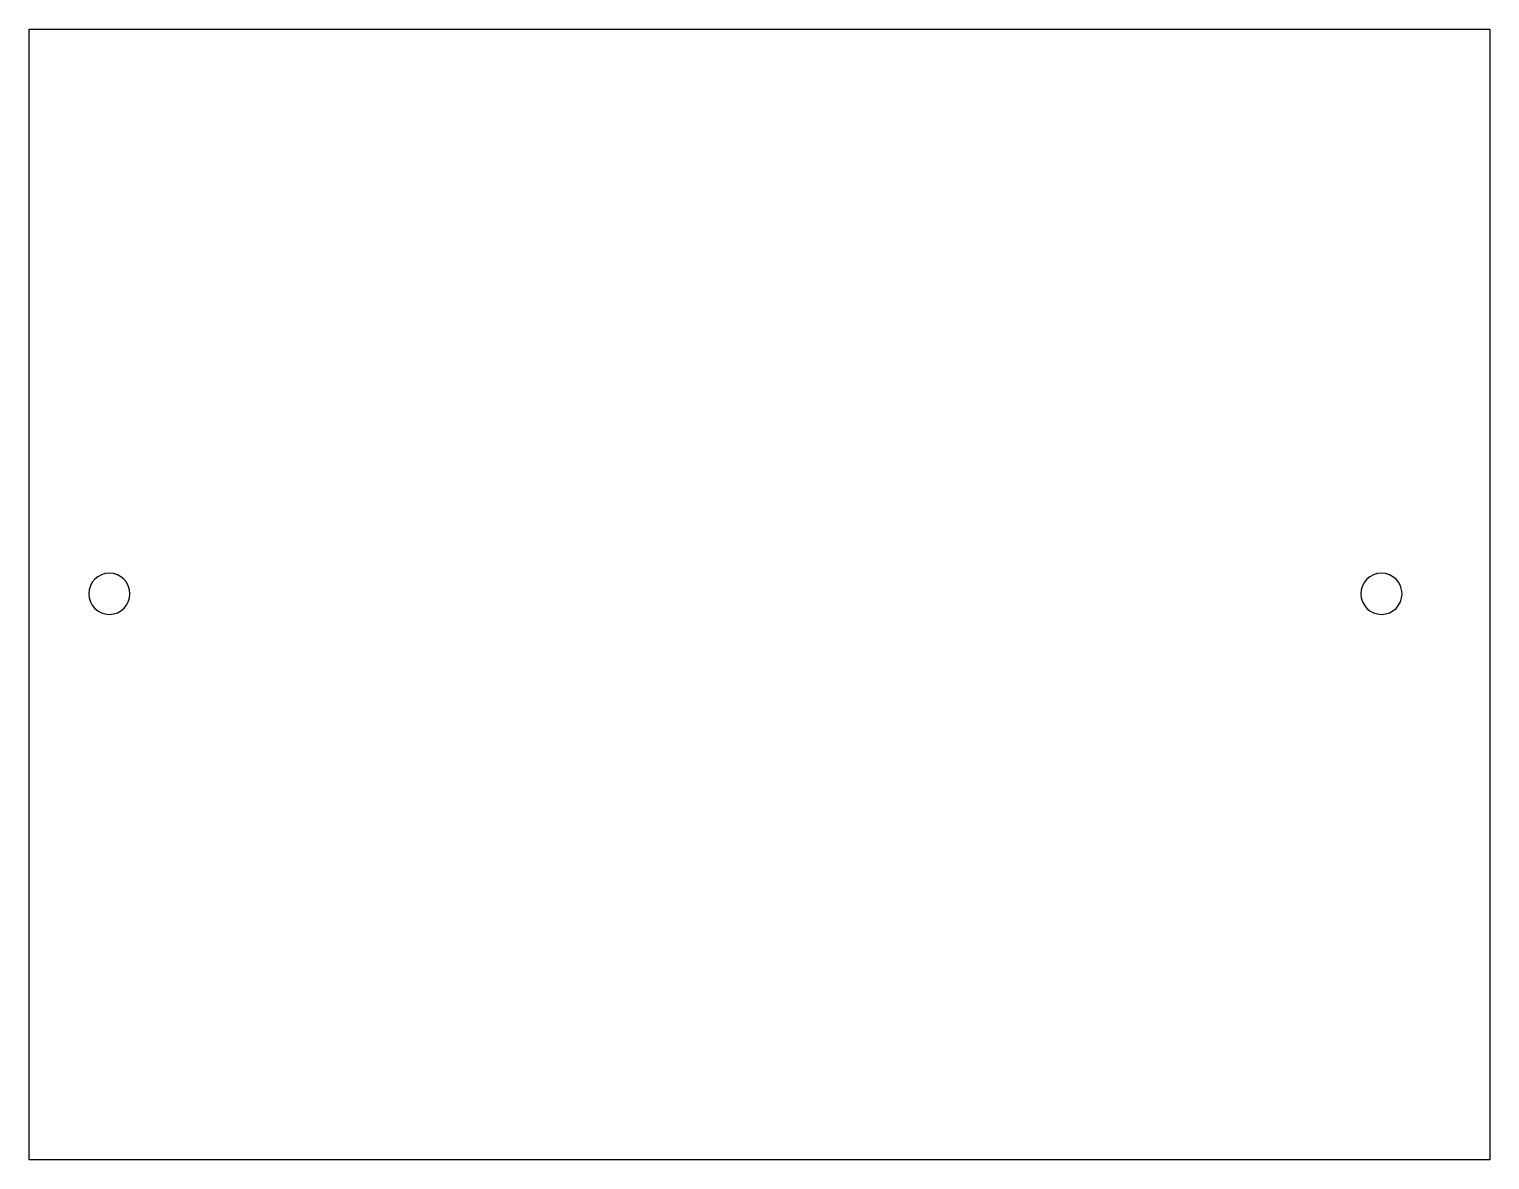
# Model space of a CAD drawing. Header units: inches. Extents: x 0.26 to 2.7, y 1.04 to 2.93.
import ezdxf

# ---------------------------------------------------------------- set-up
doc = ezdxf.new("R2010")
doc.units = ezdxf.units.IN
doc.header["$MEASUREMENT"] = 0
doc.layers.add('SSS002-[CADFET_Rv2]', color=7, linetype='Continuous', lineweight=25)
doc.layers.add('SSS002-[CADFET_Rv2]_outline', color=7, linetype='Continuous', lineweight=25)

msp = doc.modelspace()

# ---------------------------------------------------------------- linework, layer by layer
at = {"layer": 'SSS002-[CADFET_Rv2]', "color": 7}
for centre, start, end in [((0.39, 1.9842), 0, 180), ((2.516, 1.9842), 0, 180), ((0.39, 1.9842), 180, 0), ((2.516, 1.9842), 180, 0)]:
    msp.add_arc(centre, 0.0344, start, end, dxfattribs=at)
at = {"layer": 'SSS002-[CADFET_Rv2]_outline', "color": 11, "true_color": 0xff7f7f}
for p, q in [((0.256, 2.9279), (2.697, 2.9279)), ((0.256, 1.0382), (0.256, 2.9279)), ((2.697, 2.9279), (2.697, 1.0382)), ((2.697, 1.0382), (0.256, 1.0382))]:
    msp.add_line(p, q, dxfattribs=at)

doc.saveas('drawing.dxf')
